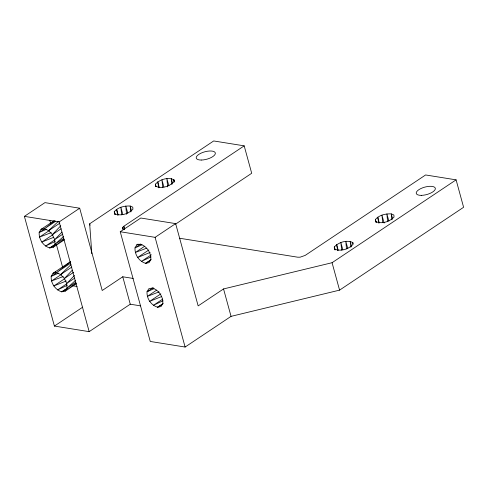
<?xml version="1.0" encoding="UTF-8"?>
<svg xmlns="http://www.w3.org/2000/svg" width="488" height="488" viewBox="0 0 488 488"><rect width="100%" height="100%" fill="white"/><g stroke="black" fill="none" stroke-linecap="round" stroke-linejoin="round"><path stroke-width="0.73" d="M136.835 244.817L135.005 247.88C134.56 254.62 139.062 261.361 145.552 263.343L149.011 262.666L150.841 259.598C151.286 252.863 146.784 246.123 140.3 244.14L136.835 244.817L138.128 244.079M60.762 225.773L52.368 234.618L54.705 239.584L54.992 244.22L53.168 247.282L49.703 247.959C43.218 245.976 38.717 239.236 39.162 232.501L40.992 229.433L54.064 220.698M72.242 270.212L64.373 278.502L66.71 283.467L67.002 288.103L65.172 291.165L61.708 291.842C55.223 289.86 50.721 283.119 51.167 276.385L52.997 273.317L70.431 261.672M61.988 232.105L54.705 239.584L62.793 234.173M74.511 275.458L66.71 283.467L74.804 278.062M58.444 221.284L48.617 230.659L44.451 228.756L40.992 229.433L42.926 228.329M70.998 264.649L60.622 274.543L56.455 272.646L52.997 273.317L55.577 271.846M63.434 236.57L54.992 244.22L63.708 238.394M75.439 280.454L67.002 288.103L75.713 282.277M55.059 220.661L44.451 228.756L55.656 221.271M70.595 261.842L56.455 272.646L70.778 263.075M64.05 239.114L53.168 247.282L64.373 239.797M76.055 282.997L65.172 291.165L76.378 283.68M140.684 305.878L130.259 304.201L89.17 331.651L54.412 326.075L24.4 216.361L44.945 202.636L79.697 208.217L102.212 290.5L122.756 276.775L133.181 278.447M44.768 228.756L39.162 232.501L46.805 229.165M24.4 216.361L59.158 221.942L79.697 208.217M59.823 223.169L48.617 230.659L52.368 234.618L61.085 228.799M48.794 230.897L39.455 237.137L51.24 232.624M52.997 234.612L41.791 242.097L53.588 237.357M54.882 239.821L45.543 246.062L55.15 241.462M55.309 244.214L49.703 247.959L55.547 244.457M91.823 253.742L89.67 223.803L213.695 140.953L244.189 145.845L251.698 173.27L175.649 224.071M244.189 145.845L123.787 226.279L122.488 227.573L122.573 228.683L124.007 229.317M56.773 272.639L51.167 276.385L58.81 273.048M120.243 231.745L140.788 218.02L175.643 223.614L198.152 305.897L223.547 288.933L332.072 262.709L456.097 179.852L463.6 207.284L339.575 290.134L231.05 316.364L185.111 347.047L150.261 341.454L120.243 231.745L155.099 237.339L175.643 223.614M71.828 267.052L60.622 274.543L64.373 278.502L73.712 272.261M61.421 274.366L51.46 281.021L63.245 276.507M64.379 278.91L53.796 285.98L66.289 280.96M66.886 283.705L57.547 289.945L67.155 285.346M67.313 288.097L61.708 291.842L66.899 288.731M140.611 244.14L135.005 247.88L141.953 244.854M144.637 246.281L135.298 252.516L146.394 248.27M148.84 249.996L137.634 257.481L150.127 252.461M151.347 254.791L141.386 261.44L150.993 256.847M151.152 259.598L145.552 263.343L150.737 260.226M54.412 326.075L82.728 307.153M153.238 287.609L147.016 291.763C146.565 298.504 151.066 305.244 157.557 307.226L161.016 306.549L162.846 303.487C163.297 296.747 158.789 290.006 152.305 288.024L148.84 288.701L147.016 291.763L153.958 288.737M156.642 290.165L147.303 296.399L159.094 291.891M160.845 293.88L149.639 301.364L161.443 296.625M162.73 299.089L153.391 305.329L162.998 300.73M163.157 303.481L157.557 307.226L162.748 304.109M456.097 179.852L425.603 174.96L305.195 255.395L300.138 257.182L297.735 257.2L179.657 238.248M72.633 285.755L77.067 286.462M352.787 242.481C346.748 239.626 338.696 242.201 334.286 246.952L334.433 248.971C340.471 251.82 348.524 249.246 352.934 244.5L352.787 242.481L353.062 243.939M392.651 218.935L391.272 213.884C385.587 213.616 379.2 215.001 375.376 219.502L375.516 221.521C381.561 224.37 389.607 221.796 394.023 217.05L393.877 215.031L391.272 213.884L391.949 219.82M388.881 221.131L386.905 213.915L387.576 221.448M384.117 223.053L381.945 215.11L382.787 222.668M379.304 222.931L377.724 217.16L378.755 223.114M351.567 246.385L350.183 241.334L350.86 247.27M347.791 248.581L345.815 241.359L346.486 248.892M342.832 249.777L340.862 242.56L341.704 250.118M338.221 250.381L336.641 244.604L337.672 250.558M332.072 262.709L339.575 290.134M223.547 288.933L231.05 316.364M174.46 181.884L173.868 179.724C167.829 176.869 159.777 179.444 155.367 184.189L155.513 186.209C161.552 189.063 169.604 186.489 174.015 181.737L173.868 179.724L174.277 181.914M172.447 182.902L171.264 178.571L171.941 184.513M168.872 185.818L166.896 178.602L167.634 186.892M163.913 187.02L161.943 179.804L162.785 187.355M159.301 187.624L157.722 181.847L158.746 187.801M155.959 186.355L155.367 184.189L155.94 186.398M155.099 237.339L185.111 347.047M131.559 211.072L130.174 206.021C124.489 205.753 118.108 207.138 114.277 211.639L114.424 213.659C120.463 216.513 128.515 213.939 132.925 209.187L132.779 207.168L130.174 206.021L130.851 211.957M127.783 213.268L125.806 206.052L126.544 214.336M122.823 214.47L120.853 207.248L121.695 214.805M124.574 229.165L123.787 226.279L124.422 229.226M122.884 229.018L122.488 227.573L122.878 229.037M118.212 215.068L116.632 209.297L117.663 215.251M115.07 214.531L114.277 211.639L115.04 214.586M122.756 276.775L130.259 304.201M89.67 223.803L90.067 225.249M59.158 221.942L89.17 331.651M49.77 220.271L50.569 223.211M56.401 244.512L62.629 267.29M376.163 222.388L375.376 219.502L376.138 222.449M335.073 249.838L334.286 246.952L335.049 249.899M421.242 195.359A9.876 3.843 -15.3 0 0 435.363 188.514A9.876 3.843 -15.3 0 0 420.754 188.612A9.876 3.843 -15.3 0 0 421.242 195.359M201.233 160.046A9.876 3.843 -15.3 0 0 215.354 153.202A9.876 3.843 -15.3 0 0 200.745 153.299A9.876 3.843 -15.3 0 0 201.233 160.046"/></g></svg>
